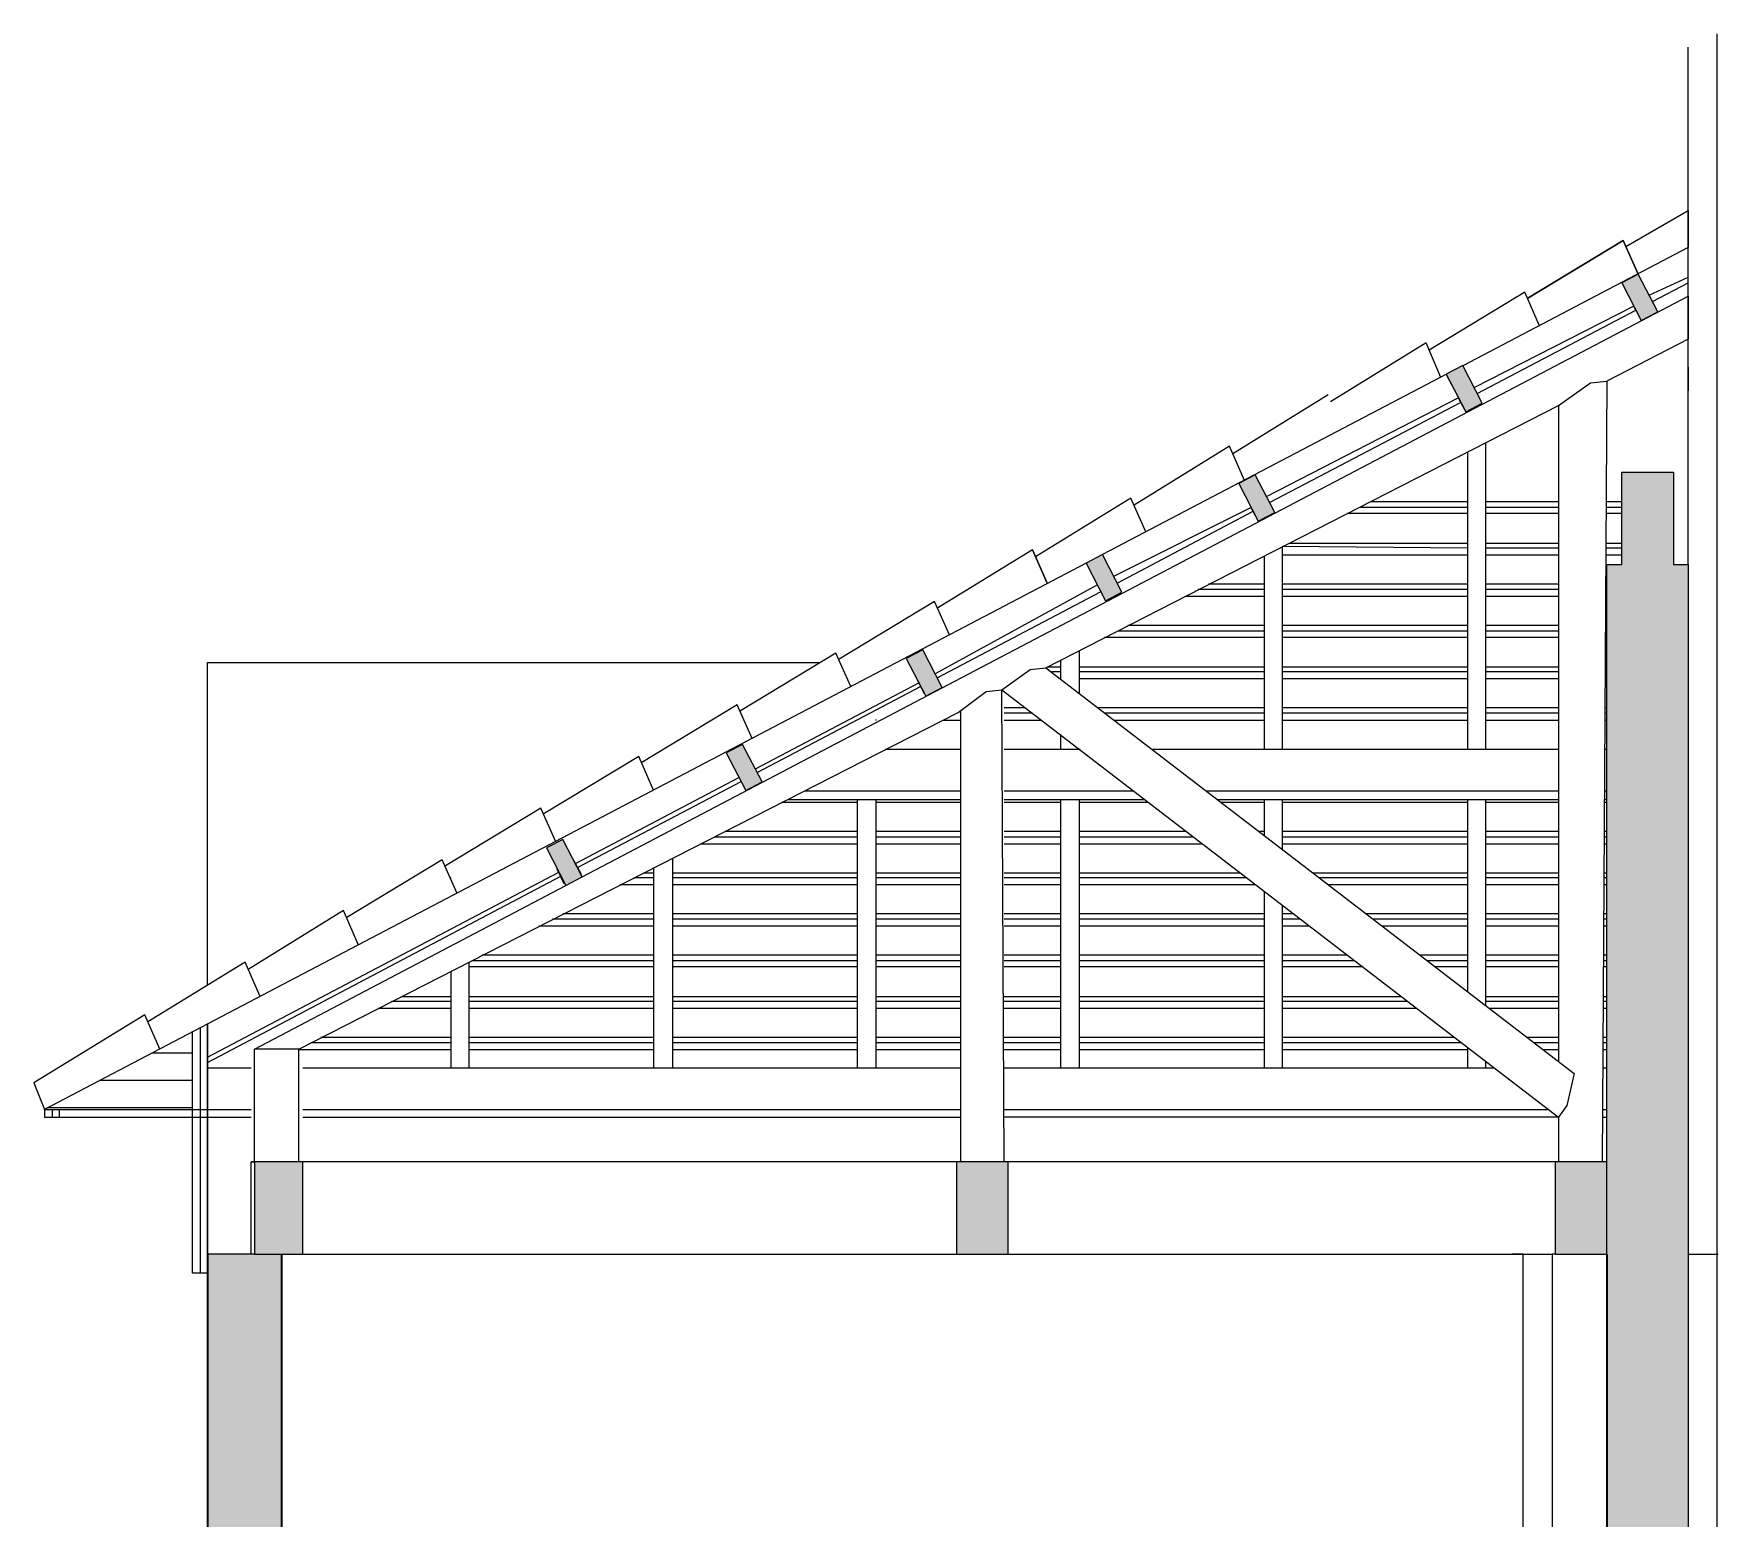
# Model space of a CAD drawing. Header units: millimetres. Extents: x 7618 to 11846, y -20534 to -15125.
# Drawn here: x 8277 to 11198, y -17699 to -15125 of the extents above; entities that cross this region are included whole.
import ezdxf

# ---------------------------------------------------------------- set-up
doc = ezdxf.new("R2010")
doc.units = ezdxf.units.MM
for name, color, linetype, lineweight in [('A-ALV-___-___-EXI', 250, 'Continuous', 35), ('A-COB-___-___-EXI', 250, 'Continuous', 25), ('A-PIS-___-___-EXI', 250, 'Continuous', 25)]:
    doc.layers.add(name, color=color, linetype=linetype, lineweight=lineweight)

msp = doc.modelspace()

# ---------------------------------------------------------------- hatches: boundary and pattern name
at = {"layer": 'A-ALV-___-___-EXI'}
h = msp.add_hatch(color=11, dxfattribs=at)
h.paths.add_polyline_path([(8577.9, -20037.4), (8706.9, -20037.4), (8706.9, -17241), (8577.9, -17241), (8577.9, -19973.6)])
h.paths.add_polyline_path([(11146.3, -20037.4), (11146.3, -16045.1), (11120.5, -16045.1), (11120.5, -15884.9), (11030.9, -15884.9), (11030.9, -16045.1), (11005.1, -16045.1), (11005.1, -20037.4)])
at = {"layer": 'A-PIS-___-___-EXI', "true_color": 0xc19a82}
h = msp.add_hatch(color=33, dxfattribs=at)
h.paths.add_polyline_path([(10394.2, -20169.1), (10394.2, -20072.7), (10337.2, -20071.3), (10337.2, -20169.1)])
h.paths.add_polyline_path([(9202.4, -20169.1), (9259.4, -20169.1), (9259.4, -20072.7), (9202.4, -20071.3)])
h.paths.add_polyline_path([(9877, -17241), (9966.6, -17241), (9966.6, -17080.8), (9877, -17080.8)])
h.paths.add_polyline_path([(8743.5, -17241), (8743.5, -17080.8), (8659.4, -17080.8), (8659.4, -17241)])
h.paths.add_polyline_path([(10915.5, -17241), (11005.1, -17241), (11005.1, -17080.8), (10915.5, -17080.8)])
h.paths.add_polyline_path([(9199.5, -16601.7), (9228, -16586.7), (9194.2, -16521.5), (9165.7, -16536.5)])
h.paths.add_polyline_path([(9511.5, -16437), (9540, -16422), (9506.2, -16356.8), (9477.7, -16371.8)])
h.paths.add_polyline_path([(9823.9, -16273), (9852.4, -16258), (9818.5, -16192.8), (9790, -16207.8)])
h.paths.add_polyline_path([(10135.6, -16107.8), (10164.1, -16092.8), (10130.3, -16027.6), (10101.8, -16042.6)])
h.paths.add_polyline_path([(10400.5, -15969.7), (10429, -15954.7), (10395.2, -15889.5), (10366.7, -15904.5)])
h.paths.add_polyline_path([(10760.3, -15780.2), (10788.8, -15765.3), (10755, -15700.1), (10726.5, -15715)])
h.paths.add_polyline_path([(11064.8, -15621.7), (11093.2, -15606.8), (11059.4, -15541.6), (11030.9, -15556.5)])

# ---------------------------------------------------------------- linework, layer by layer
at = {"layer": 'A-ALV-___-___-EXI', "color": 18, "lineweight": 9}
for p, q in [((11146.3, -16045.1), (11146.3, -15147.8)), ((11146.3, -15703), (11146.3, -15743.7)), ((11196.5, -20037.4), (11196.5, -15703)), ((11146.3, -17241), (11198.3, -17241))]:
    msp.add_line(p, q, dxfattribs=at)
at = {"layer": 'A-ALV-___-___-EXI'}
for p, q in [((8577.9, -17241), (8577.9, -19973.6)), ((8706.9, -19465.6), (8706.9, -17241)), ((11005.1, -17241), (11005.1, -20037.4))]:
    msp.add_line(p, q, dxfattribs=at)
at = {"layer": 'A-ALV-___-___-EXI', "color": 18, "lineweight": 9, "flags": 128}
for points in [[(11196.5, -15743.7), (11196.5, -15503.4), (11196.5, -15124.7)], [(8577.9, -16774), (8577.9, -16214.8), (9640.8, -16214.8)], [(10859.8, -19465.6), (10859.8, -17241), (10910.1, -17241), (10910.1, -20037.4)]]:
    msp.add_lwpolyline(points, dxfattribs=at)
at = {"layer": 'A-COB-___-___-EXI', "color": 18, "lineweight": 9}
for p, q in [((11146.3, -15495.3), (10755.1, -15700.3)), ((11059.4, -15541.4), (11030.9, -15556.4)), ((11084, -15588.9), (11146.3, -15556.4)), ((11146.3, -15616.1), (11146.3, -15572.7)), ((10780.3, -15748.8), (11055.3, -15603.9)), ((10726.8, -15715.2), (10130.4, -16027.9)), ((10726.8, -15716.6), (10740.4, -15741.8)), ((10356.2, -15852.3), (10521.8, -15750.5)), ((10420.2, -15937.7), (10751.2, -15764.1)), ((10920.9, -15769.5), (10920.9, -16907.1)), ((10794.7, -15834.7), (10794.7, -16365.4)), ((10763.4, -15851), (10763.4, -16365.4)), ((10156, -16077.3), (10391.5, -15952.8)), ((10763.4, -15946), (10577.5, -15946)), ((10763.4, -15936.5), (10595.1, -15936.5)), ((10920.9, -15936.5), (10794.7, -15936.5)), ((10920.9, -15946), (10794.7, -15946)), ((11030.9, -15936.5), (11003.7, -15936.5)), ((11030.9, -15946), (11003.7, -15946)), ((10763.4, -15956.8), (10554.4, -15956.8)), ((10920.9, -15956.8), (10794.7, -15956.8)), ((11030.9, -15956.8), (11003.7, -15956.8)), ((10763.4, -16008.4), (10455.3, -16008.4)), ((10920.9, -16008.4), (10794.7, -16008.4)), ((11030.9, -16008.4), (11003.7, -16008.4)), ((10410.5, -16030.1), (10410.5, -16365.4)), ((10763.4, -16028.8), (10441.7, -16028.8)), ((10920.9, -16016.6), (10794.7, -16016.6)), ((10920.9, -16028.8), (10794.7, -16028.8)), ((11030.9, -16016.6), (11003.7, -16016.6)), ((11030.9, -16028.8), (11003.7, -16028.8)), ((9843.8, -16241.5), (10126.8, -16092.6)), ((10410.5, -16088.5), (10296.5, -16088.5)), ((10410.5, -16079), (10314.1, -16079)), ((10763.4, -16079), (10441.7, -16079)), ((10763.4, -16088.5), (10441.7, -16088.5)), ((10920.9, -16079), (10794.7, -16079)), ((10920.9, -16088.5), (10794.7, -16088.5)), ((11005.1, -16079), (11003.7, -16079)), ((11005.1, -16088.5), (11003.7, -16088.5)), ((10410.5, -16100.7), (10273.4, -16100.7)), ((10763.4, -16100.7), (10441.7, -16100.7)), ((10920.9, -16100.7), (10794.7, -16100.7)), ((11005.1, -16100.7), (11003.7, -16100.7)), ((10410.5, -16151), (10174.3, -16151)), ((10763.4, -16151), (10441.7, -16151)), ((10920.9, -16151), (10794.7, -16151)), ((11005.1, -16151), (11002.4, -16151)), ((10410.5, -16171.3), (10133.6, -16171.3)), ((10410.5, -16160.5), (10156.7, -16160.5)), ((10763.4, -16160.5), (10441.7, -16160.5)), ((10763.4, -16171.3), (10441.7, -16171.3)), ((10920.9, -16160.5), (10794.7, -16160.5)), ((10920.9, -16171.3), (10794.7, -16171.3)), ((11005.1, -16160.5), (11002.4, -16160.5)), ((11005.1, -16171.3), (11002.4, -16171.3)), ((10057.6, -16210.7), (10057.6, -16243.3)), ((10090.1, -16194.4), (10090.1, -16267.7)), ((9821.4, -16269.1), (9809.1, -16244.6)), ((10057.6, -16222.9), (10034.5, -16222.9)), ((10057.6, -16231), (10042.6, -16231)), ((10410.5, -16222.9), (10090.1, -16222.9)), ((10410.5, -16231), (10090.1, -16231)), ((10410.5, -16243.3), (10090.1, -16243.3)), ((10763.4, -16222.9), (10441.7, -16222.9)), ((10763.4, -16231), (10441.7, -16231)), ((10763.4, -16243.3), (10441.7, -16243.3)), ((10920.9, -16222.9), (10794.7, -16222.9)), ((10920.9, -16231), (10794.7, -16231)), ((10920.9, -16243.3), (10794.7, -16243.3)), ((11005.1, -16222.9), (11002.4, -16222.9)), ((11005.1, -16231), (11002.4, -16231)), ((11005.1, -16243.3), (11002.4, -16243.3)), ((9528.2, -16399.3), (9811.9, -16250)), ((9531.6, -16405.8), (9814.6, -16256.8)), ((9883.8, -16298.9), (9883.8, -17080.8)), ((9996.5, -16293.5), (9959.8, -16293.5)), ((10008.7, -16303), (9959.8, -16303)), ((10410.5, -16293.5), (10122.7, -16293.5)), ((10410.5, -16303), (10134.9, -16303)), ((10763.4, -16293.5), (10441.7, -16293.5)), ((10763.4, -16303), (10441.7, -16303)), ((10920.9, -16293.5), (10794.7, -16293.5)), ((10920.9, -16303), (10794.7, -16303)), ((11005.1, -16293.5), (11002.4, -16293.5)), ((11005.1, -16303), (11002.4, -16303)), ((9737.2, -16313.8), (9737.2, -16315.2)), ((9883.8, -16315.2), (9853.9, -16315.2)), ((10023.6, -16315.2), (9959.8, -16315.2)), ((10410.5, -16315.2), (10149.9, -16315.2)), ((10763.4, -16315.2), (10441.7, -16315.2)), ((10920.9, -16315.2), (10794.7, -16315.2)), ((11005.1, -16315.2), (11002.4, -16315.2)), ((10057.6, -16339.6), (10057.6, -16365.4)), ((9753.5, -16365.4), (9883.8, -16365.4)), ((9959.8, -16365.4), (10091.5, -16365.4)), ((10217.7, -16365.4), (10920.9, -16365.4)), ((11001, -16365.4), (11005.1, -16365.4)), ((9216, -16563.6), (9499.6, -16414.3)), ((9220, -16570.4), (9503.4, -16421.3)), ((9613.7, -16437.4), (9883.8, -16437.4)), ((9959.8, -16437.4), (10183.8, -16437.4)), ((10310.1, -16437.4), (10920.9, -16437.4)), ((11001, -16437.4), (11005.1, -16437.4)), ((9704.6, -16457.7), (9574.3, -16457.7)), ((9585.2, -16452.3), (9883.8, -16452.3)), ((9704.6, -16452.3), (9704.6, -16917.9)), ((9737.2, -16452.3), (9737.2, -16917.9)), ((9883.8, -16457.7), (9737.2, -16457.7)), ((9959.8, -16452.3), (10202.8, -16452.3)), ((10057.6, -16457.7), (9959.8, -16457.7)), ((10057.6, -16452.3), (10057.6, -16917.9)), ((10090.1, -16452.3), (10090.1, -16917.9)), ((10209.6, -16457.7), (10090.1, -16457.7)), ((10329.1, -16452.3), (10920.9, -16452.3)), ((10410.5, -16457.7), (10335.8, -16457.7)), ((10410.5, -16452.3), (10410.5, -16514.8)), ((10441.7, -16452.3), (10441.7, -16539.2)), ((10763.4, -16457.7), (10441.7, -16457.7)), ((10763.4, -16452.3), (10763.4, -16786.2)), ((10794.7, -16452.3), (10794.7, -16810.7)), ((10920.9, -16457.7), (10794.7, -16457.7)), ((11001, -16452.3), (11005.1, -16452.3)), ((11005.1, -16457.7), (11001, -16457.7)), ((9704.6, -16508), (9475.2, -16508)), ((9883.8, -16508), (9737.2, -16508)), ((10057.6, -16508), (9959.8, -16508)), ((10276.1, -16508), (10090.1, -16508)), ((10410.5, -16508), (10402.4, -16508)), ((10763.4, -16508), (10441.7, -16508)), ((10920.9, -16508), (10794.7, -16508)), ((11005.1, -16508), (11001, -16508)), ((9704.6, -16529.7), (9433.1, -16529.7)), ((9704.6, -16517.5), (9457.6, -16517.5)), ((9883.8, -16517.5), (9737.2, -16517.5)), ((9883.8, -16529.7), (9737.2, -16529.7)), ((10057.6, -16517.5), (9959.8, -16517.5)), ((10057.6, -16529.7), (9959.8, -16529.7)), ((10287, -16517.5), (10090.1, -16517.5)), ((10303.3, -16529.7), (10090.1, -16529.7)), ((10763.4, -16517.5), (10441.7, -16517.5)), ((10763.4, -16529.7), (10441.7, -16529.7)), ((10920.9, -16517.5), (10794.7, -16517.5)), ((10920.9, -16529.7), (10794.7, -16529.7)), ((11005.1, -16517.5), (11001, -16517.5)), ((11005.1, -16529.7), (11001, -16529.7)), ((9226.8, -16582.6), (9213.2, -16558.2)), ((9384.3, -16554.1), (9384.3, -16917.9)), ((8577.9, -16898.9), (9187.4, -16578.6)), ((8577.9, -16908.4), (9191.1, -16585.5)), ((9196.9, -16598.9), (9184.7, -16573.1)), ((9351.7, -16588.1), (9317.7, -16588.1)), ((9351.7, -16579.9), (9334, -16579.9)), ((9351.7, -16570.4), (9351.7, -16917.9)), ((9704.6, -16579.9), (9384.3, -16579.9)), ((9704.6, -16588.1), (9384.3, -16588.1)), ((9883.8, -16579.9), (9737.2, -16579.9)), ((9883.8, -16588.1), (9737.2, -16588.1)), ((10057.6, -16579.9), (9959.8, -16579.9)), ((10057.6, -16588.1), (9959.8, -16588.1)), ((10368.4, -16579.9), (10090.1, -16579.9)), ((10380.6, -16588.1), (10090.1, -16588.1)), ((10763.4, -16579.9), (10494.7, -16579.9)), ((10763.4, -16588.1), (10506.9, -16588.1)), ((10920.9, -16579.9), (10794.7, -16579.9)), ((10920.9, -16588.1), (10794.7, -16588.1)), ((11005.1, -16579.9), (10999.6, -16579.9)), ((11005.1, -16588.1), (10999.6, -16588.1)), ((9351.7, -16600.3), (9293.3, -16600.3)), ((9704.6, -16600.3), (9384.3, -16600.3)), ((9883.8, -16600.3), (9737.2, -16600.3)), ((10057.6, -16600.3), (9959.8, -16600.3)), ((10395.6, -16600.3), (10090.1, -16600.3)), ((10410.5, -16611.1), (10410.5, -16917.9)), ((10763.4, -16600.3), (10521.8, -16600.3)), ((10920.9, -16600.3), (10794.7, -16600.3)), ((11005.1, -16600.3), (10999.6, -16600.3)), ((9351.7, -16650.5), (9194.2, -16650.5)), ((9704.6, -16650.5), (9384.3, -16650.5)), ((9883.8, -16650.5), (9737.2, -16650.5)), ((10057.6, -16650.5), (9959.8, -16650.5)), ((10410.5, -16650.5), (10090.1, -16650.5)), ((10441.7, -16635.6), (10441.7, -16917.9)), ((10462.1, -16650.5), (10441.7, -16650.5)), ((10763.4, -16650.5), (10588.3, -16650.5)), ((10920.9, -16650.5), (10794.7, -16650.5)), ((11005.1, -16650.5), (10999.6, -16650.5)), ((9351.7, -16672.2), (9153.5, -16672.2)), ((9351.7, -16660), (9176.6, -16660)), ((9704.6, -16660), (9384.3, -16660)), ((9704.6, -16672.2), (9384.3, -16672.2)), ((9883.8, -16660), (9737.2, -16660)), ((9883.8, -16672.2), (9737.2, -16672.2)), ((10057.6, -16660), (9959.8, -16660)), ((10057.6, -16672.2), (9959.8, -16672.2)), ((10410.5, -16660), (10090.1, -16660)), ((10410.5, -16672.2), (10090.1, -16672.2)), ((10472.9, -16660), (10441.7, -16660)), ((10489.2, -16672.2), (10441.7, -16672.2)), ((10763.4, -16660), (10599.2, -16660)), ((10763.4, -16672.2), (10615.5, -16672.2)), ((10920.9, -16660), (10794.7, -16660)), ((10920.9, -16672.2), (10794.7, -16672.2)), ((11005.1, -16660), (10999.6, -16660)), ((11005.1, -16672.2), (10999.6, -16672.2)), ((9031.3, -16734.7), (9031.3, -16917.9)), ((9351.7, -16731.9), (9036.7, -16731.9)), ((9351.7, -16722.4), (9054.4, -16722.4)), ((9704.6, -16722.4), (9384.3, -16722.4)), ((9704.6, -16731.9), (9384.3, -16731.9)), ((9883.8, -16722.4), (9737.2, -16722.4)), ((9883.8, -16731.9), (9737.2, -16731.9)), ((10057.6, -16722.4), (9959.8, -16722.4)), ((10057.6, -16731.9), (9959.8, -16731.9)), ((10410.5, -16722.4), (10090.1, -16722.4)), ((10410.5, -16731.9), (10090.1, -16731.9)), ((10554.4, -16722.4), (10441.7, -16722.4)), ((10566.6, -16731.9), (10441.7, -16731.9)), ((10763.4, -16722.4), (10680.6, -16722.4)), ((10763.4, -16731.9), (10692.9, -16731.9)), ((10920.9, -16722.4), (10794.7, -16722.4)), ((10920.9, -16731.9), (10794.7, -16731.9)), ((11005.1, -16722.4), (10999.6, -16722.4)), ((11005.1, -16731.9), (10999.6, -16731.9)), ((9000.1, -16751), (9000.1, -16917.9)), ((9351.7, -16742.8), (9031.3, -16742.8)), ((9704.6, -16742.8), (9384.3, -16742.8)), ((9883.8, -16742.8), (9737.2, -16742.8)), ((10057.6, -16742.8), (9959.8, -16742.8)), ((10410.5, -16742.8), (10090.1, -16742.8)), ((10581.5, -16742.8), (10441.7, -16742.8)), ((10763.4, -16742.8), (10707.8, -16742.8)), ((10922.3, -16742.8), (10794.7, -16742.8)), ((11005.1, -16742.8), (10999.6, -16742.8)), ((9000.1, -16794.4), (8914.6, -16794.4)), ((9351.7, -16794.4), (9031.3, -16794.4)), ((9704.6, -16794.4), (9384.3, -16794.4)), ((9883.8, -16794.4), (9737.2, -16794.4)), ((10057.6, -16794.4), (9959.8, -16794.4)), ((10410.5, -16794.4), (10090.1, -16794.4)), ((10648.1, -16794.4), (10441.7, -16794.4)), ((10920.9, -16794.4), (10794.7, -16794.4)), ((11005.1, -16794.4), (10999.6, -16794.4)), ((9000.1, -16814.8), (8873.9, -16814.8)), ((9000.1, -16802.5), (8896.9, -16802.5)), ((9351.7, -16802.5), (9031.3, -16802.5)), ((9351.7, -16814.8), (9031.3, -16814.8)), ((9704.6, -16802.5), (9384.3, -16802.5)), ((9704.6, -16814.8), (9384.3, -16814.8)), ((9883.8, -16802.5), (9737.2, -16802.5)), ((9883.8, -16814.8), (9737.2, -16814.8)), ((10057.6, -16802.5), (9959.8, -16802.5)), ((10057.6, -16814.8), (9959.8, -16814.8)), ((10410.5, -16802.5), (10090.1, -16802.5)), ((10410.5, -16814.8), (10090.1, -16814.8)), ((10658.9, -16802.5), (10441.7, -16802.5)), ((10673.9, -16814.8), (10441.7, -16814.8)), ((10920.9, -16802.5), (10794.7, -16802.5)), ((10920.9, -16814.8), (10800.1, -16814.8)), ((11005.1, -16814.8), (10998.3, -16814.8)), ((11005.1, -16802.5), (10999.6, -16802.5)), ((8565.7, -17273.6), (8565.7, -16848.7)), ((8659.4, -17080.8), (8659.4, -16885.3)), ((9000.1, -16886.7), (8736.7, -16886.7)), ((9000.1, -16874.5), (8757.1, -16874.5)), ((9000.1, -16865), (8774.8, -16865)), ((9351.7, -16865), (9031.3, -16865)), ((9351.7, -16874.5), (9031.3, -16874.5)), ((9351.7, -16886.7), (9031.3, -16886.7)), ((9704.6, -16865), (9384.3, -16865)), ((9704.6, -16874.5), (9384.3, -16874.5)), ((9704.6, -16886.7), (9384.3, -16886.7)), ((9883.8, -16865), (9737.2, -16865)), ((9883.8, -16874.5), (9737.2, -16874.5)), ((9883.8, -16886.7), (9737.2, -16886.7)), ((10057.6, -16865), (9959.8, -16865)), ((10057.6, -16874.5), (9959.8, -16874.5)), ((10057.6, -16886.7), (9959.8, -16886.7)), ((10410.5, -16865), (10090.1, -16865)), ((10410.5, -16874.5), (10090.1, -16874.5)), ((10410.5, -16886.7), (10090.1, -16886.7)), ((10740.4, -16865), (10441.7, -16865)), ((10752.6, -16874.5), (10441.7, -16874.5)), ((10763.4, -16886.7), (10441.7, -16886.7)), ((10763.4, -16882.6), (10763.4, -16917.9)), ((10920.9, -16865), (10866.6, -16865)), ((10920.9, -16874.5), (10878.8, -16874.5)), ((10920.9, -16886.7), (10893.8, -16886.7)), ((11005.1, -16865), (10998.3, -16865)), ((11005.1, -16874.5), (10998.3, -16874.5)), ((11005.1, -16886.7), (10998.3, -16886.7)), ((8552.1, -16892.1), (8481.5, -16892.1)), ((10794.7, -16907.1), (10794.7, -16917.9)), ((8552.1, -16939.6), (8390.6, -16939.6)), ((8577.9, -16917.9), (8653.9, -16917.9)), ((8743.5, -16917.9), (9883.8, -16917.9)), ((9959.8, -16917.9), (10808.2, -16917.9)), ((10998.3, -16917.9), (11005.1, -16917.9)), ((8552.1, -16987.2), (8299.6, -16987.2)), ((8309.1, -17003.4), (8309.1, -16989.9)), ((8321.4, -17003.4), (8321.4, -16989.9)), ((8577.9, -16989.9), (8640.4, -16989.9)), ((8577.9, -17003.4), (8640.4, -17003.4)), ((8743.5, -16989.9), (9883.8, -16989.9)), ((8743.5, -17003.4), (9883.8, -17003.4)), ((9959.8, -16989.9), (10901.9, -16989.9)), ((10998.3, -16989.9), (11005.1, -16989.9)), ((10998.3, -17003.4), (11005.1, -17003.4)), ((9877, -17080.8), (8743.5, -17080.8)), ((10915.5, -17080.8), (9966.6, -17080.8)), ((9857.8, -17241), (9877, -17241)), ((9966.6, -17241), (10607.3, -17241)), ((10915.5, -17241), (10910.1, -17241))]:
    msp.add_line(p, q, dxfattribs=at)
at = {"layer": 'A-COB-___-___-EXI'}
msp.add_line((8659.4, -17241), (8577.9, -17241), dxfattribs=at)
at = {"layer": 'A-COB-___-___-EXI', "color": 18, "lineweight": 9, "flags": 128}
for points in [[(11037.7, -15493.9), (11146.3, -15431.5), (11146.3, -15495.3), (11146.3, -15431.5)], [(10888.3, -15631), (10862.5, -15572.7), (10696.9, -15673.1)], [(11090.6, -15601.2), (11078.4, -15578.1), (11146.3, -15546.9)], [(9228, -16586.7), (11146.3, -15579.5), (11146.3, -15654.1), (11005.1, -15727.4)], [(10774.7, -15738.1), (11051.2, -15597.1), (11059.4, -15611.4)], [(10717.3, -15720.6), (10691.5, -15660.9), (10525.9, -15762.7)], [(10031.8, -16224.3), (10920.9, -15769.5), (10976.6, -15730.1), (11005.1, -15727.4), (10996.9, -17080.8)], [(10414.6, -15927), (10747.2, -15755.9), (10758, -15776.3)], [(10376.4, -15899.4), (10350.8, -15840.1), (10185.2, -15941.9)], [(10205.5, -15988.1), (10179.7, -15929.7), (10014.1, -16031.5)], [(10149.9, -16065.4), (10387.4, -15946), (10398.3, -15966.3)], [(10008.7, -16019.3), (10034.5, -16077.6), (10008.7, -16019.3), (9843.1, -16121.1)], [(10763.4, -16016.6), (10441.7, -16013.8), (10441.7, -16365.4)], [(10102, -16042.8), (8295.6, -16989.9), (8295.6, -17003.4), (8653.9, -17003.4)], [(10133.6, -16104.8), (10121.4, -16080.4), (9840.1, -16234.5)], [(9864.8, -16167.2), (9839, -16108.9), (9673.4, -16209.3)], [(9693.8, -16256.8), (9668, -16198.5), (9502.4, -16298.9)], [(9959.8, -17080.8), (9955.8, -16262.3), (10004.6, -16227), (10031.8, -16224.3), (10948.1, -16927.4), (10935.8, -16983.1), (10920.9, -17003.4), (9959.8, -17003.4)], [(8736.7, -16885.3), (9879.7, -16301.6), (9928.6, -16265), (9955.8, -16262.3), (10920.9, -17003.4), (10920.9, -17080.8)], [(9522.7, -16346.4), (9496.9, -16288.1), (9331.3, -16388.5)], [(9351.7, -16436), (9325.9, -16377.6), (9160.3, -16478.1)], [(9182, -16525.6), (9156.2, -16467.2), (8990.6, -16567.7)], [(9011, -16615.2), (8985.2, -16556.8), (8819.6, -16657.3)], [(8736.7, -17080.8), (8736.7, -16885.3), (8659.4, -16885.3), (9199.5, -16601.7)], [(8839.9, -16704.8), (8814.1, -16645.1), (8648.5, -16746.9)], [(8668.9, -16793), (8643.1, -16734.7), (8474.8, -16837.8)], [(8495.1, -16885.3), (8469.3, -16825.6), (8276.6, -16943.7), (8295.6, -16989.9), (8577.9, -16989.9), (8653.9, -16989.9)], [(8577.9, -17273.6), (8552.1, -17273.6), (8552.1, -16855.5)], [(8653.9, -17241), (8653.9, -17080.8), (8659.4, -17080.8)], [(8743.5, -17241), (8911.9, -17241), (9567.5, -17241)]]:
    msp.add_lwpolyline(points, dxfattribs=at)
for points in [[(11033.6, -15483.1), (11059.4, -15541.4), (11033.6, -15483.1), (10868, -15583.5)], [(8659.4, -17080.8), (8653.9, -17080.8)]]:
    msp.add_lwpolyline(points, close=True, dxfattribs=at)
at = {"layer": 'A-COB-___-___-EXI'}
for points in [[(11030.9, -15556.5), (11064.8, -15621.7), (11093.2, -15606.8), (11059.4, -15541.6)], [(10726.5, -15715), (10760.3, -15780.2), (10788.8, -15765.3), (10755, -15700.1)], [(10366.7, -15904.5), (10400.5, -15969.7), (10429, -15954.7), (10395.2, -15889.5)], [(10101.8, -16042.6), (10135.6, -16107.8), (10164.1, -16092.8), (10130.3, -16027.6)], [(9790, -16207.8), (9823.9, -16273), (9852.4, -16258), (9818.5, -16192.8)], [(9477.7, -16371.8), (9511.5, -16437), (9540, -16422), (9506.2, -16356.8)], [(9165.7, -16536.5), (9199.5, -16601.7), (9228, -16586.7), (9194.2, -16521.5)], [(8743.5, -17241), (8743.5, -17080.8), (8659.4, -17080.8), (8659.4, -17241)], [(9966.6, -17241), (9966.6, -17080.8), (9877, -17080.8), (9877, -17241)], [(11005.1, -17241), (11005.1, -17080.8), (10915.5, -17080.8), (10915.5, -17241)]]:
    msp.add_lwpolyline(points, close=True, dxfattribs=at)
at = {"layer": 'A-COB-___-___-EXI', "color": 18, "lineweight": 9}
msp.add_lwpolyline([(9000.1, -16589.4), (9000.1, -16588.1), (8998.7, -16588.1)], dxfattribs=at)
msp.add_lwpolyline([(8577.9, -17241), (8577.9, -16841.9)], close=True, dxfattribs=at)
at = {"layer": 'A-COB-___-___-EXI'}
msp.add_lwpolyline([(9403.5, -17241), (10859.8, -17241), (10840.8, -17241)], dxfattribs=at)
at = {"layer": 'A-PIS-___-___-EXI'}
msp.add_lwpolyline([(11005.1, -17080.8), (11005.1, -16045.1), (11030.9, -16045.1), (11030.9, -15884.9), (11120.5, -15884.9), (11120.5, -16045.1), (11146.3, -16045.1), (11146.3, -20037.4), (10787.9, -20037.4)], dxfattribs=at)

doc.saveas('drawing.dxf')
